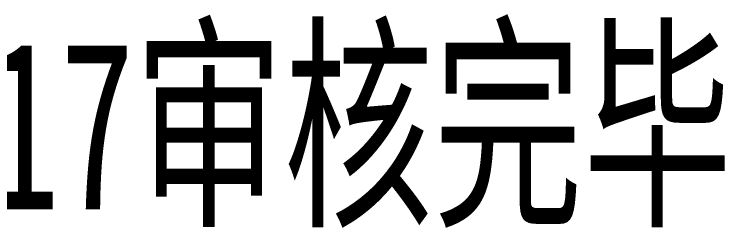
# Model space of a CAD drawing. Extents: x 6824721 to 16538177, y 2478193 to 6665639.
# Drawn here: x 8811924 to 8922696, y 3081480 to 3114825 of the extents above; entities that cross this region are included whole.
import ezdxf

# ---------------------------------------------------------------- set-up
doc = ezdxf.new("R2010")
doc.units = 0
doc.header["$LTSCALE"] = 10
doc.layers.add('SPACE', color=7, linetype='Continuous')
doc.styles.add('黑体', font='simhei.ttf', dxfattribs={"width": 0.65})

msp = doc.modelspace()

# ---------------------------------------------------------------- texts
at = {"layer": 'SPACE', "color": 1, "style": '黑体', "width": 0.65}
msp.add_text('2020.1.17审核完毕', height=26286.91983122363, dxfattribs=at).set_placement((8726026.495929983, 3084383.899790883))

doc.saveas('drawing.dxf')
